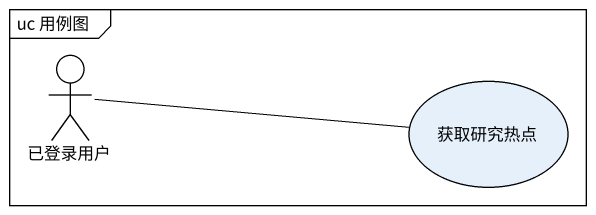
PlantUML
@startuml
mainframe uc 用例图
actor 已登录用户
usecase 获取研究热点
已登录用户 -right- 获取研究热点
@enduml
